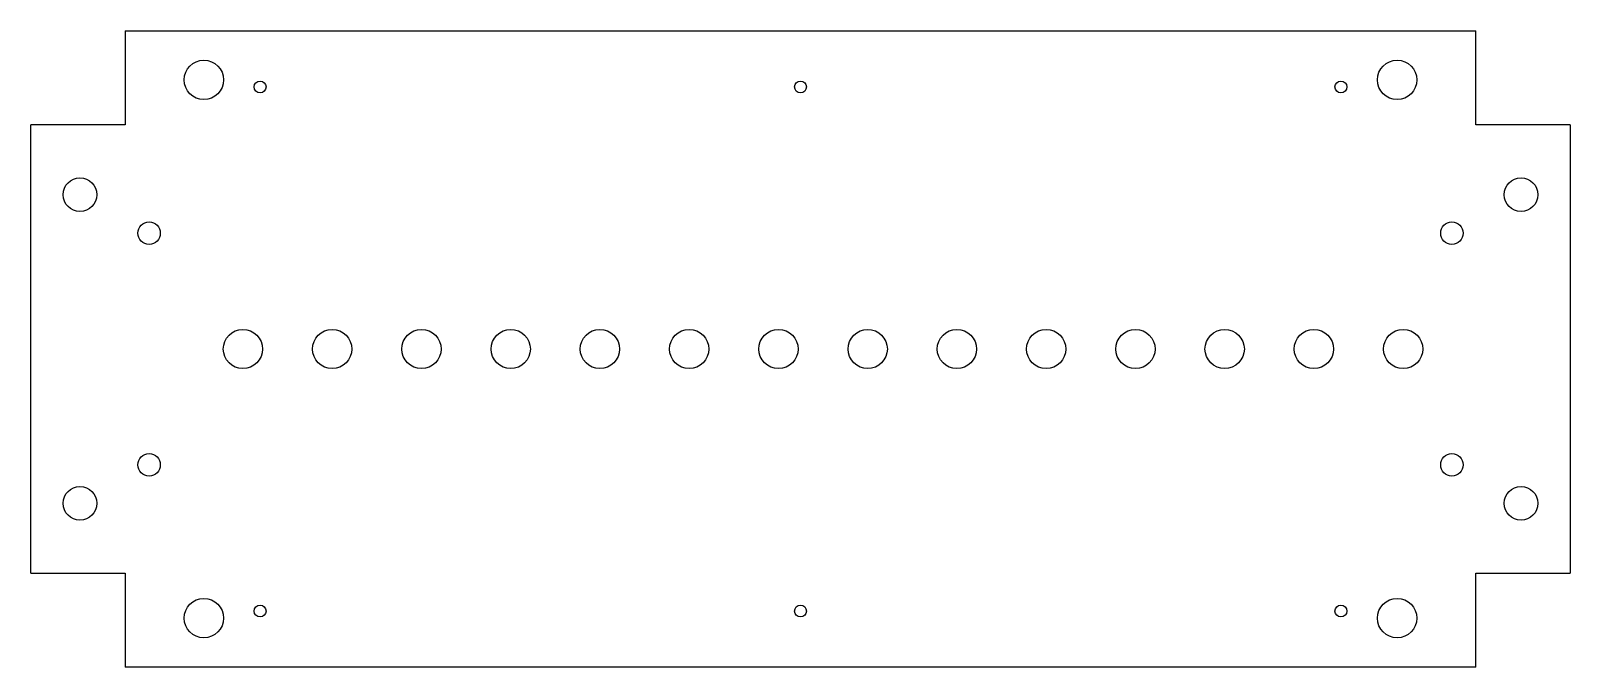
# Model space of a CAD drawing. Extents: x -274 to 274, y -113 to 113.
import ezdxf

# ---------------------------------------------------------------- set-up
doc = ezdxf.new("R2010")
doc.units = 0
doc.layers.get('0').update_dxf_attribs({"linetype": 'CONTINUOUS'})

msp = doc.modelspace()

# ---------------------------------------------------------------- linework, layer by layer
at = {"color": 7, "linetype": 'CONTINUOUS'}
for p, q in [((-240.28, 113.33), (-240.28, 79.78)), ((-240.28, 113.33), (240.28, 113.33)), ((240.28, 79.78), (240.28, 113.33)), ((-273.83, -79.78), (-273.83, 79.78)), ((-240.28, 79.78), (-273.83, 79.78)), ((273.83, 79.78), (240.28, 79.78)), ((273.83, 79.78), (273.83, -79.78)), ((-273.83, -79.78), (-240.28, -79.78)), ((-240.28, -79.78), (-240.28, -113.33)), ((240.28, -79.78), (273.83, -79.78)), ((240.28, -113.33), (240.28, -79.78)), ((240.28, -113.33), (-240.28, -113.33))]:
    msp.add_line(p, q, dxfattribs=at)
for centre, radius in [((-212.25, 95.83), 7), ((212.25, 95.83), 7), ((-192.25, 93.33), 2.1), ((0, 93.33), 2.1), ((192.25, 93.33), 2.1), ((-256.33, 54.95), 6), ((256.33, 54.95), 6), ((-231.75, 41.25), 4), ((231.75, 41.25), 4), ((-198.35, 0), 7), ((-166.6, 0), 7), ((-134.85, 0), 7), ((-103.1, 0), 7), ((-71.35, 0), 7), ((-39.6, 0), 7), ((-7.85, 0), 7), ((23.9, 0), 7), ((55.65, 0), 7), ((87.4, 0), 7), ((119.15, 0), 7), ((150.9, 0), 7), ((182.65, 0), 7), ((214.4, 0), 7), ((-231.75, -41.25), 4), ((231.75, -41.25), 4), ((-256.33, -54.95), 6), ((256.33, -54.95), 6), ((-212.25, -95.83), 7), ((-192.25, -93.33), 2.1), ((0, -93.33), 2.1), ((192.25, -93.33), 2.1), ((212.25, -95.83), 7)]:
    msp.add_circle(centre, radius, dxfattribs=at)

doc.saveas('drawing.dxf')
